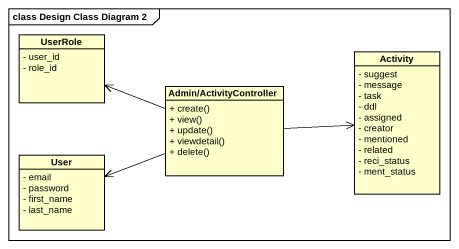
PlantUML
@startuml
mainframe class Design Class Diagram 2
hide circle
hide empty members
skinparam classAttributeIconSize 0
class UserRole {
  - user_id
  - role_id
}
class Activity {
  - suggest
  - message
  - task
  - ddl
  - assigned
  - creator
  - mentioned
  - related
  - reci_status
  - ment_status
}
class "Admin/ActivityController" as Admin_ActivityController {
  + create()
  + view()
  + update()
  + viewdetail()
  + delete()
}
class User {
  - email
  - password
  - first_name
  - last_name
}
Admin_ActivityController -left-> UserRole
Admin_ActivityController -right-> Activity
Admin_ActivityController -left-> User
@enduml
